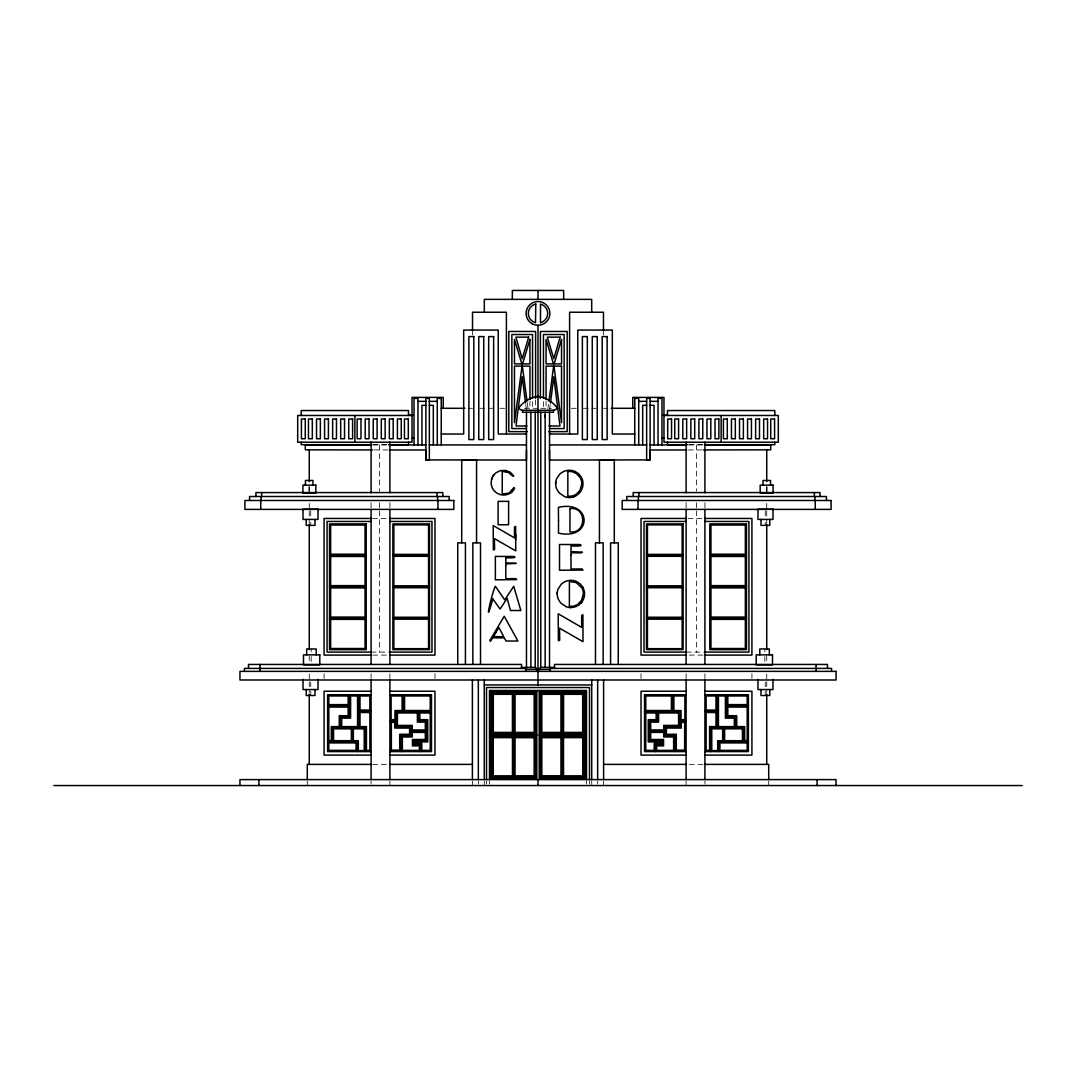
<?xml version="1.0" encoding="UTF-8"?>
<svg xmlns="http://www.w3.org/2000/svg" width="1076" height="1076" viewBox="0 0 1076 1076"><rect width="100%" height="100%" fill="white"/><g stroke="black" fill="none" stroke-linecap="round" stroke-linejoin="round"><path stroke-width="0.75" stroke-dasharray="5 3.75" d="M549.621 409.553L550.253 404.63M547.845 409.337L548.733 402.68M688.425 449.956L701.754 449.943M468.1 408.288L472.525 408.288M479.802 408.288L492.673 408.288M499.748 408.288L504.738 408.288M524.563 408.288L538 408.288M540.663 408.288L551.437 408.288M571.262 408.288L576.252 408.288M583.327 408.288L596.198 408.288M603.475 408.288L607.9 408.288M373.305 444.684L386.728 444.684M689.272 444.684L702.695 444.684M372.484 444.926L387.521 444.926M688.479 444.926L703.516 444.926M372.484 518.457L387.925 518.457M688.075 518.457L703.516 518.457M371.085 652.096L389.889 652.096M686.111 652.096L704.914 652.096M372.646 655.096L386.755 655.096M689.245 655.096L703.354 655.096M372.646 764.39L386.755 764.39M689.245 764.39L703.354 764.39M374.246 449.943L387.575 449.956M527.267 402.68L528.155 409.337M525.747 404.63L526.379 409.553M768.708 781.095L768.708 785.547M767.013 486.715L767.013 491.503M766.731 486.661L766.731 491.678M766.731 503.393L766.731 510.078M766.731 511.06L766.731 523.461M766.731 655.647L766.731 662.776M766.731 674.047L766.731 680.731M766.731 681.646L766.731 692.446M765.238 510.696L765.238 517.96M765.238 522.398L765.238 525.37M765.238 682.278L765.238 686.636M765.238 691.034L765.238 695.5M764.834 648.962L764.834 651.908M764.834 656.521L764.834 663.233M751.922 673.778L751.922 678.431M704.914 502.68L704.914 507.738M704.914 673.778L704.914 678.431M704.914 781.095L704.914 784.054M696.468 444.926L696.468 491.207M696.468 502.788L696.468 507.738M696.468 510.912L696.468 652.096M686.111 502.68L686.111 507.738M686.111 673.778L686.111 678.431M686.111 781.095L686.111 785.547M641.027 673.778L641.027 678.431M603.609 781.095L603.609 785.547M603.475 330.063L603.475 335.416M597.664 781.095L597.664 784.054M591.719 781.095L591.719 785.547M589.487 781.095L589.487 784.054M586.514 781.095L586.514 784.054M546.057 401.025L546.057 409.337M543.461 401.577L543.461 408.288M535.606 399.936L535.606 408.288M532.539 401.577L532.539 408.288M529.943 401.025L529.943 409.337M489.486 781.095L489.486 784.054M486.513 781.095L486.513 784.054M484.281 781.095L484.281 785.547M478.336 781.095L478.336 784.054M472.525 330.063L472.525 335.416M472.391 781.095L472.391 785.547M434.973 673.778L434.973 678.431M389.889 502.68L389.889 507.738M389.889 673.778L389.889 678.431M389.889 781.095L389.889 785.547M379.532 444.926L379.532 491.207M379.532 502.788L379.532 507.738M379.532 510.912L379.532 652.096M371.085 502.68L371.085 507.738M371.085 673.778L371.085 678.431M371.085 781.095L371.085 784.054M324.078 673.778L324.078 678.431M311.166 648.962L311.166 651.908M311.166 656.521L311.166 663.233M310.762 510.696L310.762 517.96M310.762 522.398L310.762 525.37M310.762 682.278L310.762 686.636M310.762 691.034L310.762 695.5M309.269 486.661L309.269 491.678M309.269 503.393L309.269 510.078M309.269 511.06L309.269 523.461M309.269 655.647L309.269 662.776M309.269 674.047L309.269 680.731M309.269 681.646L309.269 692.446M308.987 486.715L308.987 491.503M307.292 781.095L307.292 785.547"/><path stroke-width="1.5" d="M526.473 450.145L526.46 460.044L425.881 459.909L425.894 398.389L429.351 398.389L429.351 459.909L425.894 459.909L425.894 450.01L389.243 449.956M831.546 671.37L831.546 668.411L550.32 668.411L550.307 669.393L538.74 669.393L538.74 671.37M515.646 539.708L515.646 526.393L514.489 527.106L514.543 537.906L493.185 525.532L493.373 549.997L494.583 549.486L494.395 538.605L515.74 550.872L515.7 534.409M550.455 402.989L553.79 376.721L559.977 425.975L549.096 425.975M548.962 401.025L553.642 366.096L546.057 366.096L546.057 399.357M581.632 615.526L582.91 614.746L583.004 641.673L559.52 628.182L559.735 640.139L558.404 640.704L558.188 613.791L581.699 627.402L581.632 615.526M581.632 600.26L583.353 593.858A12.307 12.307 0 0 0 581.766 587.752L576.306 582.641L569.406 581.497L569.379 606.286L572.634 606.245A12.468 12.468 0 0 0 578.068 604.093L581.632 600.26M569.15 607.415A13.598 13.598 0 0 0 577.207 605.963C582.21 603.488 585.156 597.745 584.47 592.244A13.598 13.598 0 0 0 582.788 587.348M580.784 603.34L582.156 601.659M555.767 482.061A13.571 13.571 0 0 0 556.749 489.109L559.116 492.862L564.281 496.453A13.141 13.141 0 0 0 569.325 497.448A13.598 13.598 0 0 0 575.66 495.888C580.65 493.413 583.609 487.67 582.923 482.169A13.638 13.638 0 0 0 581.309 477.193L578.686 473.803L575.095 471.436M563.555 471.436L559.977 473.83L556.628 478.766A13.316 13.316 0 0 0 555.66 483.77M565.102 581.511L561.538 583.905L558.175 588.854A13.316 13.316 0 0 0 557.207 593.844M507.146 493.454C510.333 494.247 513.992 484.832 514.624 488.423A13.275 13.275 0 0 1 510.979 492.647M507.146 493.454L502.236 493.924L502.25 471.449L508.558 472.525L512.875 476.264L513.803 475.928L510.212 472.176L505.935 470.494M686.757 449.956L650.106 450.01L650.119 459.909L549.54 460.044L549.527 450.145M703.422 449.929L770.698 449.849L770.698 444.926L704.914 444.926M417.972 401.348L425.894 401.348M429.351 401.348L437.273 401.348M638.727 401.348L646.649 401.348M650.106 401.348L658.028 401.348M425.894 405.316L421.94 405.316L421.94 444.926M429.351 405.316L433.319 405.316L433.319 444.926M646.649 405.316L642.681 405.316L642.681 444.926M650.106 405.316L654.06 405.316L654.06 444.926M441.241 408.288L464.832 408.288M611.168 408.288L634.759 408.288M522.506 410.265L553.494 410.265A7.976 7.976 0 0 0 557.449 408.288A28.877 28.877 0 0 0 538 396.398A28.877 28.877 0 0 0 518.551 408.288A7.976 7.976 0 0 0 522.506 410.265L522.506 412.243L553.494 412.243L553.494 410.265M408.409 415.215L413.372 415.215M662.628 415.215L667.591 415.215M412.027 415.484L297.689 415.484L297.689 442.209L412.027 442.209L412.027 397.394L443.218 397.394L443.218 408.288M663.973 415.484L778.311 415.484L778.311 442.209L663.973 442.209L663.973 397.394L632.782 397.394L632.782 408.288M526.904 425.975L516.023 425.975L522.21 376.721L525.545 402.989M526.177 428.571L511.867 428.571L511.867 334.528L532.539 334.528L532.539 398.228M549.823 428.571L564.133 428.571L564.133 334.528L543.461 334.528L543.461 398.228M527.227 431.637L508.8 431.637L508.8 331.462L535.606 331.462L535.606 398.268M548.773 431.637L567.2 431.637L567.2 331.462L540.394 331.462L540.394 398.268M441.241 434.031L463.675 434.031L463.675 330.063L498.228 330.063L498.228 434.031L526.473 434.031M549.527 434.031L577.772 434.031L577.772 330.063L612.325 330.063L612.325 434.031L634.759 434.031M412.027 437.986L414.018 437.986M661.982 437.986L663.973 437.986M371.624 444.684L301.199 444.684L301.199 442.209M388.396 444.684L408.517 444.684L408.517 442.209M687.604 444.684L667.483 444.684L667.483 442.209M704.377 444.684L774.801 444.684L774.801 442.209M371.085 444.926L305.302 444.926L305.302 449.849L372.578 449.929M389.889 444.926L425.894 444.926M429.351 444.926L526.473 444.926M549.527 444.926L646.649 444.926M650.106 444.926L686.111 444.926M371.126 518.457L324.078 518.457L324.078 655.096L371.085 655.096M389.606 518.457L434.973 518.457L434.973 655.096L389.889 655.096M686.394 518.457L641.027 518.457L641.027 655.096L686.111 655.096M704.874 518.457L751.922 518.457L751.922 655.096L704.914 655.096M371.085 521.457L327.077 521.457L327.077 652.096L371.085 652.096M389.889 521.457L431.974 521.457L431.974 652.096L389.889 652.096M686.111 521.457L644.026 521.457L644.026 652.096L686.111 652.096M704.914 521.457L748.923 521.457L748.923 652.096L704.914 652.096M329.512 555.337L366.203 555.337M709.797 555.337L746.488 555.337M392.888 555.351L429.512 555.351M646.488 555.351L683.112 555.351M329.512 586.783L366.203 586.783M392.888 586.783L429.512 586.783M646.488 586.783L683.112 586.783M709.797 586.783L746.488 586.783M329.512 618.229L366.203 618.229M392.888 618.202L429.512 618.202M646.488 618.202L683.112 618.202M709.797 618.229L746.488 618.229M521.51 667.416L535.942 667.416L535.942 669.393M554.49 667.416L540.058 667.416L540.058 669.393M537.26 671.37L537.26 669.393L525.68 669.393L525.68 668.411L244.454 668.411L244.454 671.37M484.281 684.941L591.719 684.941M371.085 691.236L324.078 691.236L324.078 755.11L371.085 755.11M389.889 691.236L434.973 691.236L434.973 755.11L389.889 755.11M686.111 691.236L641.027 691.236L641.027 755.11L686.111 755.11M704.914 691.236L751.922 691.236L751.922 755.11L704.914 755.11M371.085 694.746L327.602 694.746L327.602 751.586L371.085 751.586M389.889 694.746L431.463 694.746L431.463 751.586L389.889 751.586M686.111 694.746L644.537 694.746L644.537 751.586L686.111 751.586M704.914 694.746L748.398 694.746L748.398 751.586L704.914 751.586M327.602 705.843L349.377 705.843M726.623 705.843L748.398 705.843M358.792 711.29L371.085 711.29M704.914 711.29L717.208 711.29M431.463 711.747L396.21 711.747L396.21 726.609L411.059 726.609L411.059 735.742L401.16 735.742L401.16 751.586M644.537 711.747L679.79 711.747L679.79 726.609L664.941 726.609L664.941 735.742L674.84 735.742L674.84 751.586M389.889 720.893L396.21 720.893M679.79 720.893L686.111 720.893M411.059 731.169L426.54 731.169M649.46 731.169L664.941 731.169M490.669 735.043L536.816 735.043M539.184 735.043L585.331 735.043M327.602 741.687L357.299 741.687L357.299 751.586M748.398 741.687L718.701 741.687L718.701 751.586M371.085 764.39L307.292 764.39L307.292 779.602M389.889 764.39L472.391 764.39M603.609 764.39L686.111 764.39M704.914 764.39L768.708 764.39L768.708 779.602M53.8 785.547L1022.2 785.547M505.949 470.494L500.77 470.589L496.574 472.418A12.105 12.105 0 0 0 492.902 476.332M565.828 606.528L560.663 602.937L558.296 599.184A13.571 13.571 0 0 1 557.314 592.136M576.413 473.494L572.042 471.624L567.846 471.423L567.832 496.211L571.087 496.17A12.468 12.468 0 0 0 576.507 494.019L580.085 490.172L581.793 483.783A12.307 12.307 0 0 0 580.22 477.677L576.413 473.494M582.869 587.267L580.233 583.878L576.642 581.511A13.598 13.598 0 0 0 565.156 581.605M527.038 401.025L522.358 366.096L529.943 366.096L529.943 399.357M836.052 785.547L836.052 779.602L239.948 779.602L239.948 785.547M827.471 668.411L827.471 664.443L554.49 664.443L554.49 668.411M826.449 500.488L826.449 496.52L626.81 496.52L626.81 500.488M820.06 496.52L820.06 492.566L633.199 492.566L633.199 496.52M817.087 779.602L817.087 785.547M816.119 671.37L816.012 664.443M815.245 500.488L815.245 509.392M814.868 496.52L814.868 500.488M814.357 492.566L814.357 496.52M774.801 415.484L774.801 410.534L667.483 410.534L667.483 415.484M772.998 679.373L772.998 689.555L757.975 689.555L757.975 679.373M770.564 485.128L770.564 480.461L763.018 480.461L763.018 485.128M769.784 519.412L769.784 525.37L760.988 525.37L760.988 519.412M769.784 689.555L769.784 695.5L760.988 695.5L760.988 689.555M769.327 654.854L769.327 648.962L759.804 648.962L759.804 654.854M766.731 449.849L766.731 481.644M766.731 524.402L766.731 649.433M766.731 694.128L766.731 764.39M743.449 741.687L743.449 727.82L710.779 727.82L710.779 751.586M735.527 727.82L735.527 716.939L726.623 716.939L726.623 694.746M723.65 727.82L723.65 741.687M721.135 415.484L721.135 442.209M717.208 694.746L717.208 727.82M704.914 442.209L704.914 492.862M704.914 509.392L704.914 664.443M704.914 679.992L704.914 779.602M686.111 442.209L686.111 492.862M686.111 509.392L686.111 664.443M686.111 679.992L686.111 779.602M672.648 694.746L672.648 711.747M661.982 444.926L661.982 398.389L658.028 398.389L658.028 444.926M657.382 711.747L657.382 720.893L649.46 720.893L649.46 740.692L662.345 740.692L662.345 744.659L655.405 744.659L655.405 751.586M638.902 492.566L638.902 496.52M638.727 444.926L638.727 398.389L634.759 398.389L634.759 444.926M638.391 496.52L638.391 500.488M638.014 500.488L638.014 509.392M618.256 664.443L618.256 542.855L610.576 542.855L610.576 664.443M614.288 542.855L614.288 459.977L599.44 459.977L599.44 542.855M603.609 679.992L603.609 779.602M603.475 330.453L603.475 312.242L569.594 312.242L569.594 434.031M603.152 664.443L603.152 542.855L595.485 542.855L595.485 664.443M597.664 679.992L597.664 779.602M591.719 679.992L591.719 779.602M591.692 312.242L591.692 299.37L484.308 299.37L484.308 312.242M589.487 779.602L589.487 687.524L486.513 687.524L486.513 779.602M586.514 779.602L586.514 690.483L489.486 690.483L489.486 779.602M563.649 299.37L563.649 290.453L512.351 290.453L512.351 299.37M562.264 693.011L562.264 733.711M562.264 736.387L562.264 777.087M550.32 668.411L550.32 671.37M549.527 412.243L549.527 668.021M545.142 412.243L545.142 667.416M545.088 415.215L545.088 417.192M540.771 412.243L540.771 667.416M538 290.453L538 299.37M538 325.288L538 684.941M538 779.602L538 785.547M535.229 412.243L535.229 667.416M530.858 412.243L530.858 667.416M526.473 412.243L526.473 668.021M525.68 668.411L525.68 671.37M521.51 668.411L521.51 664.443L248.529 664.443L248.529 668.411M513.736 693.011L513.736 733.711M513.736 736.387L513.736 777.087M506.406 434.031L506.406 312.242L472.525 312.242L472.525 330.453M484.281 679.992L484.281 779.602M480.515 664.443L480.515 542.855L472.848 542.855L472.848 664.443M478.336 679.992L478.336 779.602M476.56 542.855L476.56 459.977L461.712 459.977L461.712 542.855M472.391 679.992L472.391 779.602M465.424 664.443L465.424 542.855L457.744 542.855L457.744 664.443M449.19 500.488L449.19 496.52L249.551 496.52L249.551 500.488M442.801 496.52L442.801 492.566L255.94 492.566L255.94 496.52M441.241 444.926L441.241 398.389L437.273 398.389L437.273 444.926M437.986 500.488L437.986 509.392M437.609 496.52L437.609 500.488M437.098 492.566L437.098 496.52M420.595 751.586L420.595 744.659L413.655 744.659L413.655 740.692L426.54 740.692L426.54 720.893L418.618 720.893L418.618 711.747M417.972 444.926L417.972 398.389L414.018 398.389L414.018 444.926M408.517 415.484L408.517 410.534L301.199 410.534L301.199 415.484M403.352 694.746L403.352 711.747M389.889 442.209L389.889 492.862M389.889 509.392L389.889 664.443M389.889 679.992L389.889 779.602M371.085 442.209L371.085 492.862M371.085 509.392L371.085 664.443M371.085 679.992L371.085 779.602M365.221 751.586L365.221 727.82L332.551 727.82L332.551 741.687M358.792 694.746L358.792 727.82M354.865 415.484L354.865 442.209M352.35 727.82L352.35 741.687M349.377 694.746L349.377 716.939L340.473 716.939L340.473 727.82M318.025 679.373L318.025 689.555L303.002 689.555L303.002 679.373M316.196 654.854L316.196 648.962L306.673 648.962L306.673 654.854M315.012 519.412L315.012 525.37L306.216 525.37L306.216 519.412M315.012 689.555L315.012 695.5L306.216 695.5L306.216 689.555M312.981 485.128L312.981 480.461L305.436 480.461L305.436 485.128M309.269 449.849L309.269 481.644M309.269 524.402L309.269 649.433M309.269 694.128L309.269 764.39M261.643 492.566L261.643 496.52M261.132 496.52L261.132 500.488M260.755 500.488L260.755 509.392M259.988 664.443L259.881 671.37M258.913 779.602L258.913 785.547M512.122 491.665A11.944 11.944 0 0 1 506.971 494.597C501.134 496.345 494.328 493.09 492.095 487.401A12.199 12.199 0 0 1 492.135 477.905M491.597 479.412A12.818 12.818 0 0 1 493.938 474.839M563.609 471.53A13.598 13.598 0 0 1 575.055 471.517M575.66 495.888A13.598 13.598 0 0 1 567.59 497.341M570.872 607.523A13.141 13.141 0 0 1 565.828 606.528M505.747 565.868L505.855 578.727L515.781 578.619L516.655 579.628L495.377 579.83L495.363 556.426L513.534 556.44C519.358 558 506.756 558.108 505.855 557.543L505.774 562.869L516.157 563.38L505.774 563.945L505.747 565.868M508.612 501.362L508.585 524.765L498.094 524.752L498.121 501.362L508.612 501.362M570.926 554.893L571.047 569.029L581.968 568.935L582.936 570.038L559.52 570.253L559.507 544.51L579.493 544.523C585.895 546.245 572.042 546.366 571.047 545.747L570.966 551.598L582.372 552.149L581.134 552.903L570.966 552.782L570.926 554.893M558.525 520.649L558.457 533.104C592.674 541.026 592.607 499.533 558.417 507.361L558.525 520.649M569.971 508.571L569.944 531.894C586.689 534.301 587.119 506.245 569.957 508.571M522.048 366.096L514.462 422.639L514.462 366.096L522.048 366.096M492.821 598.902C483.393 632.406 491.571 593.185 495.363 586.285L504.738 599.897L513.723 586.299L520.865 610.522L510.441 610.509L507.173 598.39L500.084 609.029L492.821 598.902M560.139 337.138L553.79 358.738L547.334 337.138L560.139 337.138M528.666 337.138L522.21 358.738L515.861 337.138L528.666 337.138M529.943 339.424L522.533 363.903L529.943 363.903L529.943 339.424M561.538 339.424L554.127 363.903L561.538 363.903L561.538 339.424M490.145 640.005L490.4 641.35L492.714 637.853L504.362 637.893L506.016 641.027L517.906 641.04L504.214 616.225L490.145 640.005M495.888 632.513L493.48 636.669L503.729 636.669L498.874 627.483L495.875 632.527M535.781 304.051L535.498 304.091A9.644 9.644 0 0 0 535.498 322.733L535.781 304.051M540.502 322.733L540.502 304.091A9.644 9.644 0 0 1 540.502 322.733M473.817 336.586L468.867 336.586L468.867 439.573L473.817 439.573L473.817 336.586M483.729 336.586L478.766 336.586L478.766 439.573L483.729 439.573L483.729 336.586M493.628 336.586L488.679 336.586L488.679 439.573L493.628 439.573L493.628 336.586M587.321 336.586L582.372 336.586L582.372 439.573L587.321 439.573L587.321 336.586M597.234 336.586L592.271 336.586L592.271 439.573L597.234 439.573L597.234 336.586M607.133 336.586L602.183 336.586L602.183 439.573L607.133 439.573L607.133 336.586M521.873 363.903L514.462 363.903L514.462 339.424L521.873 363.903M553.467 363.903L546.057 363.903L546.057 339.424L553.467 363.903M561.538 366.096L553.952 366.096L561.538 422.639L561.538 366.096M650.106 398.389L646.649 398.389L646.649 459.909L650.106 459.909L650.106 398.389M305.261 418.994L301.414 418.994L301.414 438.739L305.261 438.739L305.261 418.994M312.309 418.994L308.462 418.994L308.462 438.739L312.309 438.739L312.309 418.994M320.366 418.994L316.519 418.994L316.519 438.739L320.366 438.739L320.366 418.994M328.422 418.994L324.575 418.994L324.575 438.739L328.422 438.739L328.422 418.994M336.479 418.994L332.632 418.994L332.632 438.739L336.479 438.739L336.479 418.994M344.535 418.994L340.689 418.994L340.689 438.739L344.535 438.739L344.535 418.994M352.592 418.994L348.732 418.994L348.732 438.739L352.592 438.739L352.592 418.994M360.985 418.994L357.138 418.994L357.138 438.739L360.985 438.739L360.985 418.994M369.041 418.994L365.194 418.994L365.194 438.739L369.041 438.739L369.041 418.994M377.098 418.994L373.238 418.994L373.238 438.739L377.098 438.739L377.098 418.994M385.141 418.994L381.294 418.994L381.294 438.739L385.141 438.739L385.141 418.994M393.197 418.994L389.351 418.994L389.351 438.739L393.197 438.739L393.197 418.994M401.254 418.994L397.407 418.994L397.407 438.739L401.254 438.739L401.254 418.994M408.302 418.994L404.455 418.994L404.455 438.739L408.302 438.739L408.302 418.994M671.545 418.994L667.698 418.994L667.698 438.739L671.545 438.739L671.545 418.994M678.593 418.994L674.746 418.994L674.746 438.739L678.593 438.739L678.593 418.994M686.649 418.994L682.803 418.994L682.803 438.739L686.649 438.739L686.649 418.994M694.706 418.994L690.859 418.994L690.859 438.739L694.706 438.739L694.706 418.994M702.762 418.994L698.902 418.994L698.902 438.739L702.762 438.739L702.762 418.994M710.806 418.994L706.959 418.994L706.959 438.739L710.806 438.739L710.806 418.994M718.862 418.994L715.015 418.994L715.015 438.739L718.862 438.739L718.862 418.994M727.268 418.994L723.408 418.994L723.408 438.739L727.268 438.739L727.268 418.994M735.312 418.994L731.465 418.994L731.465 438.739L735.312 438.739L735.312 418.994M743.368 418.994L739.521 418.994L739.521 438.739L743.368 438.739L743.368 418.994M751.425 418.994L747.578 418.994L747.578 438.739L751.425 438.739L751.425 418.994M759.481 418.994L755.634 418.994L755.634 438.739L759.481 438.739L759.481 418.994M767.538 418.994L763.691 418.994L763.691 438.739L767.538 438.739L767.538 418.994M774.585 418.994L770.739 418.994L770.739 438.739L774.585 438.739L774.585 418.994M315.819 485.128L302.907 485.128L302.907 493.104L315.819 493.104L315.819 485.128M773.093 485.128L760.181 485.128L760.181 493.104L773.093 493.104L773.093 485.128M453.83 500.488L244.911 500.488L244.911 509.392L453.83 509.392L453.83 500.488M831.089 500.488L622.17 500.488L622.17 509.392L831.089 509.392L831.089 500.488M318.025 509.23L303.002 509.23L303.002 519.412L318.025 519.412L318.025 509.23M772.998 509.23L757.975 509.23L757.975 519.412L772.998 519.412L772.998 509.23M366.203 523.891L329.512 523.891L329.512 649.662L366.203 649.662L366.203 523.891M429.512 523.918L392.888 523.918L392.888 649.635L429.512 649.635L429.512 523.918M683.112 523.918L646.488 523.918L646.488 649.635L683.112 649.635L683.112 523.918M746.488 523.891L709.797 523.891L709.797 649.662L746.488 649.662L746.488 523.891M365.06 525.034L330.655 525.034L330.655 554.194L365.06 554.194L365.06 525.034M428.557 524.873L393.843 524.873L393.843 554.382L428.557 554.382L428.557 524.873M682.157 524.873L647.443 524.873L647.443 554.382L682.157 554.382L682.157 524.873M745.345 525.034L710.94 525.034L710.94 554.194L745.345 554.194L745.345 525.034M428.557 556.305L393.843 556.305L393.843 585.815L428.557 585.815L428.557 556.305M682.157 556.305L647.443 556.305L647.443 585.815L682.157 585.815L682.157 556.305M365.06 556.48L330.655 556.48L330.655 585.626L365.06 585.626L365.06 556.48M745.345 556.48L710.94 556.48L710.94 585.626L745.345 585.626L745.345 556.48M428.557 587.738L393.843 587.738L393.843 617.247L428.557 617.247L428.557 587.738M682.157 587.738L647.443 587.738L647.443 617.247L682.157 617.247L682.157 587.738M365.06 587.926L330.655 587.926L330.655 617.073L365.06 617.073L365.06 587.926M745.345 587.926L710.94 587.926L710.94 617.073L745.345 617.073L745.345 587.926M428.557 619.171L393.843 619.171L393.843 648.68L428.557 648.68L428.557 619.171M682.157 619.171L647.443 619.171L647.443 648.68L682.157 648.68L682.157 619.171M365.06 619.372L330.655 619.372L330.655 648.519L365.06 648.519L365.06 619.372M745.345 619.372L710.94 619.372L710.94 648.519L745.345 648.519L745.345 619.372M319.787 654.854L303.499 654.854L303.499 664.914L319.787 664.914L319.787 654.854M772.501 654.854L756.213 654.854L756.213 664.914L772.501 664.914L772.501 654.854M836.052 671.37L239.948 671.37L239.948 679.992L836.052 679.992L836.052 671.37M536.816 691.68L490.669 691.68L490.669 778.419L536.816 778.419L536.816 691.68M585.331 691.68L539.184 691.68L539.184 778.419L585.331 778.419L585.331 691.68M535.485 693.011L492.001 693.011L492.001 733.711L535.485 733.711L535.485 693.011M583.999 693.011L540.515 693.011L540.515 733.711L583.999 733.711L583.999 693.011M512.432 694.316L493.306 694.316L493.306 732.406L512.432 732.406L512.432 694.316M534.18 694.316L515.041 694.316L515.041 732.406L534.18 732.406L534.18 694.316M560.959 694.316L541.82 694.316L541.82 732.406L560.959 732.406L560.959 694.316M582.694 694.316L563.568 694.316L563.568 732.406L582.694 732.406L582.694 694.316M348.167 695.97L328.812 695.97L328.812 704.619L348.167 704.619L348.167 695.97M357.568 695.97L350.601 695.97L350.601 718.149L341.684 718.149L341.684 726.609L357.568 726.609L357.568 695.97M369.862 695.97L360.003 695.97L360.003 710.066L369.862 710.066L369.862 695.97M402.128 695.97L391.113 695.97L391.113 719.669L394.973 719.669L394.973 710.523L402.128 710.523L402.128 695.97M430.239 695.97L404.576 695.97L404.576 710.523L430.239 710.523L430.239 695.97M671.424 695.97L645.761 695.97L645.761 710.523L671.424 710.523L671.424 695.97M684.887 695.97L673.872 695.97L673.872 710.523L681.027 710.523L681.027 719.669L684.887 719.669L684.887 695.97M715.997 695.97L706.138 695.97L706.138 710.066L715.997 710.066L715.997 695.97M725.399 695.97L718.432 695.97L718.432 726.609L734.316 726.609L734.316 718.149L725.399 718.149L725.399 695.97M747.188 695.97L727.833 695.97L727.833 704.619L747.188 704.619L747.188 695.97M348.167 707.067L328.812 707.067L328.812 740.463L331.327 740.463L331.327 726.609L339.249 726.609L339.249 715.715L348.167 715.715L348.167 707.067M747.188 707.067L727.833 707.067L727.833 715.715L736.751 715.715L736.751 726.609L744.673 726.609L744.673 740.463L747.188 740.463L747.188 707.067M369.862 712.5L360.003 712.5L360.003 726.609L366.445 726.609L366.445 750.375L369.862 750.375L369.862 712.5M715.997 712.5L706.138 712.5L706.138 750.375L709.555 750.375L709.555 726.609L715.997 726.609L715.997 712.5M417.394 712.971L397.421 712.971L397.421 725.385L412.269 725.385L412.269 729.958L425.316 729.958L425.316 722.117L417.394 722.117L417.394 712.971M430.239 712.971L419.828 712.971L419.828 719.669L427.75 719.669L427.75 741.915L414.879 741.915L414.879 743.435L421.805 743.435L421.805 750.375L430.239 750.375L430.239 712.971M656.172 712.971L645.761 712.971L645.761 750.375L654.195 750.375L654.195 743.435L661.121 743.435L661.121 741.915L648.25 741.915L648.25 719.669L656.172 719.669L656.172 712.971M678.579 712.971L658.606 712.971L658.606 722.117L650.684 722.117L650.684 729.958L663.731 729.958L663.731 725.385L678.579 725.385L678.579 712.971M394.744 722.359L391.355 722.359L391.355 750.12L399.694 750.12L399.694 734.276L409.593 734.276L409.593 728.075L394.744 728.075L394.744 722.359M684.645 722.359L681.256 722.359L681.256 728.075L666.407 728.075L666.407 734.276L676.306 734.276L676.306 750.12L684.645 750.12L684.645 722.359M351.354 728.829L333.547 728.829L333.547 740.692L351.354 740.692L351.354 728.829M364.226 728.829L353.358 728.829L353.358 740.692L358.308 740.692L358.308 750.591L364.226 750.591L364.226 728.829M722.642 728.829L711.774 728.829L711.774 750.591L717.692 750.591L717.692 740.692L722.642 740.692L722.642 728.829M742.453 728.829L724.646 728.829L724.646 740.692L742.453 740.692L742.453 728.829M425.316 732.393L412.269 732.393L412.269 736.966L402.37 736.966L402.37 750.375L419.371 750.375L419.371 745.87L412.444 745.87L412.444 739.481L425.316 739.481L425.316 732.393M663.731 732.393L650.684 732.393L650.684 739.481L663.556 739.481L663.556 745.87L656.629 745.87L656.629 750.375L673.63 750.375L673.63 736.966L663.731 736.966L663.731 732.393M535.485 736.387L492.001 736.387L492.001 777.087L535.485 777.087L535.485 736.387M583.999 736.387L540.515 736.387L540.515 777.087L583.999 777.087L583.999 736.387M512.485 737.638L493.265 737.638L493.265 775.823L512.485 775.823L512.485 737.638M534.18 737.679L515.041 737.679L515.041 775.783L534.18 775.783L534.18 737.679M560.959 737.679L541.82 737.679L541.82 775.783L560.959 775.783L560.959 737.679M582.735 737.638L563.515 737.638L563.515 775.823L582.735 775.823L582.735 737.638M356.089 742.911L328.812 742.911L328.812 750.375L356.089 750.375L356.089 742.911M747.188 742.911L719.911 742.911L719.911 750.375L747.188 750.375L747.188 742.911M532.055 323.701A11.876 11.876 0 0 0 549.876 313.412A11.876 11.876 0 0 0 532.055 303.123A11.876 11.876 0 0 0 532.055 323.701"/></g></svg>
